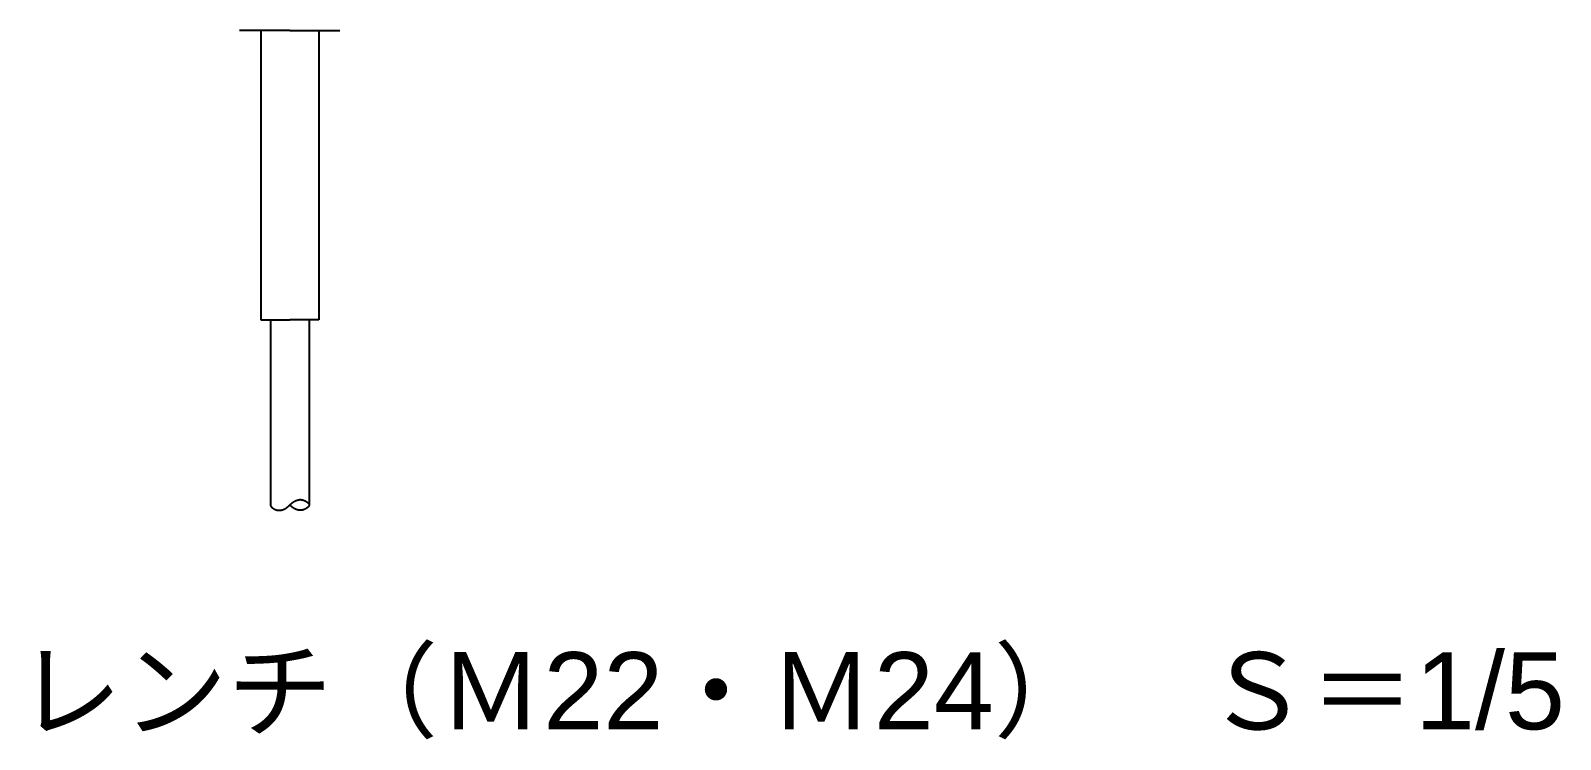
# Model space of a CAD drawing. Header units: millimetres. Extents: x -2880 to 3894, y -2977 to 4857.
# Drawn here: x -527.6 to -131.2, y -2381.4 to -2197.6 of the extents above; entities that cross this region are included whole.
import ezdxf

# ---------------------------------------------------------------- set-up
doc = ezdxf.new("R2010")
doc.units = ezdxf.units.MM
doc.header["$MEASUREMENT"] = 0
doc.layers.add('_3-0_', color=7, linetype='Continuous')
doc.layers.add('_6-0_', color=7, linetype='Continuous')
doc.styles.get("Standard").update_dxf_attribs({"font": 'arial.ttf'})

msp = doc.modelspace()

# ---------------------------------------------------------------- linework, layer by layer
at = {"layer": '_3-0_', "color": 2, "linetype": 'Continuous'}
for p, q in [((-460.428, -2197.64), (-473.428, -2197.64)), ((-467.928, -2197.64), (-467.928, -2272.64)), ((-460.428, -2197.64), (-447.428, -2197.64)), ((-452.928, -2197.64), (-452.928, -2272.64)), ((-467.928, -2272.64), (-460.428, -2272.64)), ((-465.428, -2272.64), (-465.428, -2320.64)), ((-452.928, -2272.64), (-460.428, -2272.64)), ((-455.428, -2272.64), (-455.428, -2320.64)), ((-465.428, -2320.64), (-465.428, -2320.656)), ((-465.428, -2320.656), (-465.427, -2320.672)), ((-465.427, -2320.672), (-465.426, -2320.689)), ((-465.426, -2320.689), (-465.424, -2320.705)), ((-465.424, -2320.705), (-465.422, -2320.721)), ((-465.422, -2320.721), (-465.42, -2320.737)), ((-465.42, -2320.737), (-465.417, -2320.754)), ((-465.417, -2320.754), (-465.413, -2320.77)), ((-465.413, -2320.77), (-465.409, -2320.786)), ((-465.409, -2320.786), (-465.405, -2320.802)), ((-465.405, -2320.802), (-465.4, -2320.819)), ((-465.4, -2320.819), (-465.394, -2320.835)), ((-465.394, -2320.835), (-465.388, -2320.851)), ((-465.388, -2320.851), (-465.382, -2320.867)), ((-465.382, -2320.867), (-465.375, -2320.884)), ((-465.375, -2320.884), (-465.368, -2320.9)), ((-465.368, -2320.9), (-465.36, -2320.916)), ((-465.36, -2320.916), (-465.352, -2320.932)), ((-465.352, -2320.932), (-465.343, -2320.949)), ((-465.343, -2320.949), (-465.334, -2320.965)), ((-465.334, -2320.965), (-465.324, -2320.981)), ((-465.324, -2320.981), (-465.314, -2320.997)), ((-465.314, -2320.997), (-465.303, -2321.014)), ((-465.303, -2321.014), (-465.292, -2321.03)), ((-465.292, -2321.03), (-465.28, -2321.046)), ((-465.28, -2321.046), (-465.268, -2321.062)), ((-465.268, -2321.062), (-465.256, -2321.079)), ((-465.256, -2321.079), (-465.243, -2321.095)), ((-465.243, -2321.095), (-465.229, -2321.111)), ((-465.229, -2321.111), (-465.215, -2321.127)), ((-465.215, -2321.127), (-465.201, -2321.144)), ((-465.201, -2321.144), (-465.186, -2321.16)), ((-465.186, -2321.16), (-465.171, -2321.176)), ((-465.171, -2321.176), (-465.155, -2321.192)), ((-465.155, -2321.192), (-465.138, -2321.209)), ((-465.138, -2321.209), (-465.121, -2321.225)), ((-465.121, -2321.225), (-465.104, -2321.241)), ((-465.104, -2321.241), (-465.086, -2321.257)), ((-465.086, -2321.257), (-465.068, -2321.274)), ((-465.068, -2321.274), (-465.049, -2321.29)), ((-465.049, -2321.29), (-465.03, -2321.306)), ((-465.03, -2321.306), (-465.011, -2321.322)), ((-465.011, -2321.322), (-464.99, -2321.339)), ((-464.99, -2321.339), (-464.97, -2321.355)), ((-464.97, -2321.355), (-464.949, -2321.371)), ((-464.949, -2321.371), (-464.927, -2321.387)), ((-464.927, -2321.387), (-464.905, -2321.404)), ((-464.905, -2321.404), (-464.883, -2321.42)), ((-464.883, -2321.42), (-464.86, -2321.436)), ((-464.86, -2321.436), (-464.836, -2321.452)), ((-464.836, -2321.452), (-464.812, -2321.469)), ((-464.812, -2321.469), (-464.788, -2321.485)), ((-464.788, -2321.485), (-464.763, -2321.501)), ((-464.763, -2321.501), (-464.738, -2321.517)), ((-464.738, -2321.517), (-464.712, -2321.534)), ((-464.712, -2321.534), (-464.686, -2321.55)), ((-464.686, -2321.55), (-464.659, -2321.566)), ((-464.659, -2321.566), (-464.632, -2321.582)), ((-464.632, -2321.582), (-464.604, -2321.599)), ((-464.604, -2321.599), (-464.576, -2321.615)), ((-464.576, -2321.615), (-464.547, -2321.631)), ((-464.547, -2321.631), (-464.518, -2321.647)), ((-464.518, -2321.647), (-464.488, -2321.664)), ((-464.488, -2321.664), (-464.458, -2321.68)), ((-464.458, -2321.68), (-464.397, -2321.712)), ((-464.397, -2321.712), (-464.336, -2321.742)), ((-464.336, -2321.742), (-464.275, -2321.771)), ((-464.275, -2321.771), (-464.214, -2321.798)), ((-464.214, -2321.798), (-464.153, -2321.823)), ((-464.153, -2321.823), (-464.092, -2321.847)), ((-464.092, -2321.847), (-464.03, -2321.87)), ((-464.03, -2321.87), (-463.969, -2321.891)), ((-463.969, -2321.891), (-463.907, -2321.911)), ((-463.907, -2321.911), (-463.846, -2321.929)), ((-463.846, -2321.929), (-463.784, -2321.945)), ((-463.784, -2321.945), (-463.722, -2321.96)), ((-463.722, -2321.96), (-463.661, -2321.974)), ((-463.661, -2321.974), (-463.599, -2321.986)), ((-463.599, -2321.986), (-463.537, -2321.996)), ((-463.537, -2321.996), (-463.475, -2322.005)), ((-463.475, -2322.005), (-463.413, -2322.012)), ((-463.413, -2322.012), (-463.351, -2322.018)), ((-463.351, -2322.018), (-463.289, -2322.022)), ((-463.289, -2322.022), (-463.227, -2322.025)), ((-463.227, -2322.025), (-463.165, -2322.026)), ((-463.165, -2322.026), (-463.102, -2322.026)), ((-463.102, -2322.026), (-463.04, -2322.024)), ((-463.04, -2322.024), (-462.978, -2322.021)), ((-462.978, -2322.021), (-462.915, -2322.016)), ((-462.915, -2322.016), (-462.852, -2322.01)), ((-462.852, -2322.01), (-462.79, -2322.002)), ((-462.79, -2322.002), (-462.727, -2321.993)), ((-462.727, -2321.993), (-462.664, -2321.982)), ((-462.664, -2321.982), (-462.602, -2321.969)), ((-462.602, -2321.969), (-462.539, -2321.955)), ((-462.539, -2321.955), (-462.476, -2321.94)), ((-462.476, -2321.94), (-462.413, -2321.923)), ((-462.413, -2321.923), (-462.35, -2321.904)), ((-462.35, -2321.904), (-462.287, -2321.884)), ((-462.287, -2321.884), (-462.223, -2321.863)), ((-462.223, -2321.863), (-462.16, -2321.84)), ((-462.16, -2321.84), (-462.097, -2321.815)), ((-462.097, -2321.815), (-462.033, -2321.789)), ((-462.033, -2321.789), (-461.97, -2321.761)), ((-461.97, -2321.761), (-461.907, -2321.732)), ((-461.907, -2321.732), (-461.843, -2321.701)), ((-461.843, -2321.701), (-461.779, -2321.669)), ((-461.779, -2321.669), (-461.716, -2321.635)), ((-461.716, -2321.635), (-461.652, -2321.6)), ((-461.652, -2321.6), (-461.588, -2321.563)), ((-461.588, -2321.563), (-461.524, -2321.525)), ((-461.524, -2321.525), (-461.46, -2321.485)), ((-461.46, -2321.485), (-461.396, -2321.443)), ((-461.396, -2321.443), (-461.332, -2321.401)), ((-461.332, -2321.401), (-461.268, -2321.356)), ((-461.268, -2321.356), (-461.204, -2321.31)), ((-461.204, -2321.31), (-461.139, -2321.263)), ((-461.139, -2321.263), (-461.075, -2321.214)), ((-461.075, -2321.214), (-461.011, -2321.163)), ((-461.011, -2321.163), (-460.946, -2321.111)), ((-460.946, -2321.111), (-460.882, -2321.058)), ((-460.882, -2321.058), (-460.817, -2321.002)), ((-460.817, -2321.002), (-460.753, -2320.946)), ((-460.753, -2320.946), (-460.688, -2320.888)), ((-460.688, -2320.888), (-460.623, -2320.828)), ((-460.623, -2320.828), (-460.558, -2320.767)), ((-460.558, -2320.767), (-460.493, -2320.704)), ((-460.493, -2320.704), (-460.428, -2320.64)), ((-460.428, -2320.64), (-460.363, -2320.576)), ((-460.363, -2320.704), (-460.428, -2320.64)), ((-460.363, -2320.576), (-460.299, -2320.513)), ((-460.299, -2320.767), (-460.363, -2320.704)), ((-460.299, -2320.513), (-460.234, -2320.452)), ((-460.234, -2320.828), (-460.299, -2320.767)), ((-460.234, -2320.452), (-460.169, -2320.392)), ((-460.169, -2320.888), (-460.234, -2320.828)), ((-460.169, -2320.392), (-460.104, -2320.334)), ((-460.104, -2320.946), (-460.169, -2320.888)), ((-460.104, -2320.334), (-460.039, -2320.277)), ((-460.039, -2321.002), (-460.104, -2320.946)), ((-460.039, -2320.277), (-459.975, -2320.222)), ((-459.975, -2321.058), (-460.039, -2321.002)), ((-459.975, -2320.222), (-459.91, -2320.169)), ((-459.91, -2321.111), (-459.975, -2321.058)), ((-459.91, -2320.169), (-459.846, -2320.117)), ((-459.846, -2321.163), (-459.91, -2321.111)), ((-459.846, -2320.117), (-459.782, -2320.066)), ((-459.782, -2321.214), (-459.846, -2321.163)), ((-459.782, -2320.066), (-459.717, -2320.017)), ((-459.717, -2321.263), (-459.782, -2321.214)), ((-459.717, -2320.017), (-459.653, -2319.97)), ((-459.653, -2321.31), (-459.717, -2321.263)), ((-459.653, -2319.97), (-459.589, -2319.924)), ((-459.589, -2321.356), (-459.653, -2321.31)), ((-459.589, -2319.924), (-459.525, -2319.879)), ((-459.525, -2321.401), (-459.589, -2321.356)), ((-459.525, -2319.879), (-459.461, -2319.836)), ((-459.461, -2321.443), (-459.525, -2321.401)), ((-459.461, -2319.836), (-459.397, -2319.795)), ((-459.397, -2321.485), (-459.461, -2321.443)), ((-459.397, -2319.795), (-459.333, -2319.755)), ((-459.333, -2321.525), (-459.397, -2321.485)), ((-459.333, -2319.755), (-459.269, -2319.717)), ((-459.269, -2321.563), (-459.333, -2321.525)), ((-459.269, -2319.717), (-459.205, -2319.68)), ((-459.205, -2321.6), (-459.269, -2321.563)), ((-459.205, -2319.68), (-459.141, -2319.645)), ((-459.141, -2321.635), (-459.205, -2321.6)), ((-459.141, -2319.645), (-459.078, -2319.611)), ((-459.078, -2321.669), (-459.141, -2321.635)), ((-459.078, -2319.611), (-459.014, -2319.579)), ((-459.014, -2321.701), (-459.078, -2321.669)), ((-459.014, -2319.579), (-458.951, -2319.548)), ((-458.951, -2321.732), (-459.014, -2321.701)), ((-458.951, -2319.548), (-458.887, -2319.519)), ((-458.887, -2321.761), (-458.951, -2321.732)), ((-458.887, -2319.519), (-458.824, -2319.491)), ((-458.824, -2321.789), (-458.887, -2321.761)), ((-458.824, -2319.491), (-458.76, -2319.465)), ((-458.76, -2321.815), (-458.824, -2321.789)), ((-458.76, -2319.465), (-458.697, -2319.44)), ((-458.697, -2321.84), (-458.76, -2321.815)), ((-458.697, -2319.44), (-458.634, -2319.417)), ((-458.634, -2321.863), (-458.697, -2321.84)), ((-458.634, -2319.417), (-458.571, -2319.395)), ((-458.571, -2321.884), (-458.634, -2321.863)), ((-458.571, -2319.395), (-458.508, -2319.375)), ((-458.508, -2321.904), (-458.571, -2321.884)), ((-458.508, -2319.375), (-458.445, -2319.357)), ((-458.445, -2321.923), (-458.508, -2321.904)), ((-458.445, -2319.357), (-458.382, -2319.34)), ((-458.382, -2321.94), (-458.445, -2321.923)), ((-458.382, -2319.34), (-458.319, -2319.324)), ((-458.319, -2321.955), (-458.382, -2321.94)), ((-458.319, -2319.324), (-458.256, -2319.31)), ((-458.256, -2321.969), (-458.319, -2321.955)), ((-458.256, -2319.31), (-458.193, -2319.298)), ((-458.193, -2321.982), (-458.256, -2321.969)), ((-458.193, -2319.298), (-458.131, -2319.287)), ((-458.131, -2321.993), (-458.193, -2321.982)), ((-458.131, -2319.287), (-458.068, -2319.278)), ((-458.068, -2322.002), (-458.131, -2321.993)), ((-458.068, -2319.278), (-458.005, -2319.27)), ((-458.005, -2322.01), (-458.068, -2322.002)), ((-458.005, -2319.27), (-457.943, -2319.263)), ((-457.943, -2322.016), (-458.005, -2322.01)), ((-457.943, -2319.263), (-457.88, -2319.259)), ((-457.88, -2322.021), (-457.943, -2322.016)), ((-457.88, -2319.259), (-457.818, -2319.255)), ((-457.818, -2322.024), (-457.88, -2322.021)), ((-457.818, -2319.255), (-457.756, -2319.254)), ((-457.756, -2322.026), (-457.818, -2322.024)), ((-457.756, -2319.254), (-457.694, -2319.253)), ((-457.694, -2322.026), (-457.756, -2322.026)), ((-457.694, -2319.253), (-457.631, -2319.255)), ((-457.631, -2322.025), (-457.694, -2322.026)), ((-457.631, -2319.255), (-457.569, -2319.257)), ((-457.569, -2322.022), (-457.631, -2322.025)), ((-457.569, -2319.257), (-457.507, -2319.262)), ((-457.507, -2322.018), (-457.569, -2322.022)), ((-457.507, -2319.262), (-457.445, -2319.267)), ((-457.445, -2322.012), (-457.507, -2322.018)), ((-457.445, -2319.267), (-457.383, -2319.275)), ((-457.383, -2322.005), (-457.445, -2322.012)), ((-457.383, -2319.275), (-457.321, -2319.284)), ((-457.321, -2321.996), (-457.383, -2322.005)), ((-457.321, -2319.284), (-457.26, -2319.294)), ((-457.26, -2321.986), (-457.321, -2321.996)), ((-457.26, -2319.294), (-457.198, -2319.306)), ((-457.198, -2321.974), (-457.26, -2321.986)), ((-457.198, -2319.306), (-457.136, -2319.32)), ((-457.136, -2321.96), (-457.198, -2321.974)), ((-457.136, -2319.32), (-457.075, -2319.335)), ((-457.075, -2321.945), (-457.136, -2321.96)), ((-457.075, -2319.335), (-457.013, -2319.351)), ((-457.013, -2321.929), (-457.075, -2321.945)), ((-457.013, -2319.351), (-456.952, -2319.369)), ((-456.952, -2321.911), (-457.013, -2321.929)), ((-456.952, -2319.369), (-456.89, -2319.389)), ((-456.89, -2321.891), (-456.952, -2321.911)), ((-456.89, -2319.389), (-456.829, -2319.41)), ((-456.829, -2321.87), (-456.89, -2321.891)), ((-456.829, -2319.41), (-456.768, -2319.432)), ((-456.768, -2321.847), (-456.829, -2321.87)), ((-456.768, -2319.432), (-456.707, -2319.456)), ((-456.707, -2321.823), (-456.768, -2321.847)), ((-456.707, -2319.456), (-456.646, -2319.482)), ((-456.646, -2321.798), (-456.707, -2321.823)), ((-456.646, -2319.482), (-456.584, -2319.509)), ((-456.584, -2321.771), (-456.646, -2321.798)), ((-456.584, -2319.509), (-456.523, -2319.538)), ((-456.523, -2321.742), (-456.584, -2321.771)), ((-456.523, -2319.538), (-456.463, -2319.568)), ((-456.463, -2321.712), (-456.523, -2321.742)), ((-456.463, -2319.568), (-456.402, -2319.6)), ((-456.402, -2321.68), (-456.463, -2321.712)), ((-456.402, -2319.6), (-456.342, -2319.632)), ((-456.342, -2321.647), (-456.402, -2321.68)), ((-456.342, -2319.632), (-456.284, -2319.665)), ((-456.284, -2321.615), (-456.342, -2321.647)), ((-456.284, -2319.665), (-456.228, -2319.697)), ((-456.228, -2321.582), (-456.284, -2321.615)), ((-456.228, -2319.697), (-456.174, -2319.73)), ((-456.174, -2321.55), (-456.228, -2321.582)), ((-456.174, -2319.73), (-456.121, -2319.762)), ((-456.121, -2321.517), (-456.174, -2321.55)), ((-456.121, -2319.762), (-456.071, -2319.795)), ((-456.071, -2321.485), (-456.121, -2321.517)), ((-456.071, -2319.795), (-456.022, -2319.827)), ((-456.022, -2321.452), (-456.071, -2321.485)), ((-456.022, -2319.827), (-455.976, -2319.86)), ((-455.976, -2321.42), (-456.022, -2321.452)), ((-455.976, -2319.86), (-455.931, -2319.892)), ((-455.931, -2321.387), (-455.976, -2321.42)), ((-455.931, -2319.892), (-455.888, -2319.925)), ((-455.888, -2321.355), (-455.931, -2321.387)), ((-455.888, -2319.925), (-455.848, -2319.957)), ((-455.848, -2321.322), (-455.888, -2321.355)), ((-455.848, -2319.957), (-455.809, -2319.99)), ((-455.809, -2321.29), (-455.848, -2321.322)), ((-455.809, -2319.99), (-455.772, -2320.022)), ((-455.772, -2321.257), (-455.809, -2321.29)), ((-455.772, -2320.022), (-455.736, -2320.055)), ((-455.736, -2321.225), (-455.772, -2321.257)), ((-455.736, -2320.055), (-455.703, -2320.087)), ((-455.703, -2321.192), (-455.736, -2321.225)), ((-455.703, -2320.087), (-455.672, -2320.12)), ((-455.672, -2321.16), (-455.703, -2321.192)), ((-455.672, -2320.12), (-455.642, -2320.152)), ((-455.642, -2321.127), (-455.672, -2321.16)), ((-455.642, -2320.152), (-455.615, -2320.185)), ((-455.615, -2321.095), (-455.642, -2321.127)), ((-455.615, -2320.185), (-455.589, -2320.217)), ((-455.589, -2321.062), (-455.615, -2321.095)), ((-455.589, -2320.217), (-455.565, -2320.25)), ((-455.565, -2321.03), (-455.589, -2321.062)), ((-455.565, -2320.25), (-455.543, -2320.282)), ((-455.543, -2320.997), (-455.565, -2321.03)), ((-455.543, -2320.282), (-455.523, -2320.315)), ((-455.523, -2320.965), (-455.543, -2320.997)), ((-455.523, -2320.315), (-455.505, -2320.347)), ((-455.505, -2320.932), (-455.523, -2320.965)), ((-455.505, -2320.347), (-455.489, -2320.38)), ((-455.489, -2320.9), (-455.505, -2320.932)), ((-455.489, -2320.38), (-455.475, -2320.412)), ((-455.475, -2320.867), (-455.489, -2320.9)), ((-455.475, -2320.412), (-455.463, -2320.445)), ((-455.463, -2320.835), (-455.475, -2320.867)), ((-455.463, -2320.445), (-455.452, -2320.477)), ((-455.452, -2320.802), (-455.463, -2320.835)), ((-455.452, -2320.477), (-455.444, -2320.51)), ((-455.444, -2320.77), (-455.452, -2320.802)), ((-455.444, -2320.51), (-455.437, -2320.542)), ((-455.437, -2320.737), (-455.444, -2320.77)), ((-455.437, -2320.542), (-455.432, -2320.575)), ((-455.432, -2320.705), (-455.437, -2320.737)), ((-455.432, -2320.575), (-455.429, -2320.607)), ((-455.429, -2320.672), (-455.432, -2320.705)), ((-455.429, -2320.607), (-455.428, -2320.64)), ((-455.428, -2320.64), (-455.429, -2320.672))]:
    msp.add_line(p, q, dxfattribs=at)

# ---------------------------------------------------------------- texts
at = {"layer": '_6-0_', "color": 7}
msp.add_text('Ｍ24コーナー型シャーレンチ（Ｍ22・Ｍ24）\u3000Ｓ＝1/5', height=20, dxfattribs=at).set_placement((-807.723, -2378.806))

doc.saveas('drawing.dxf')
